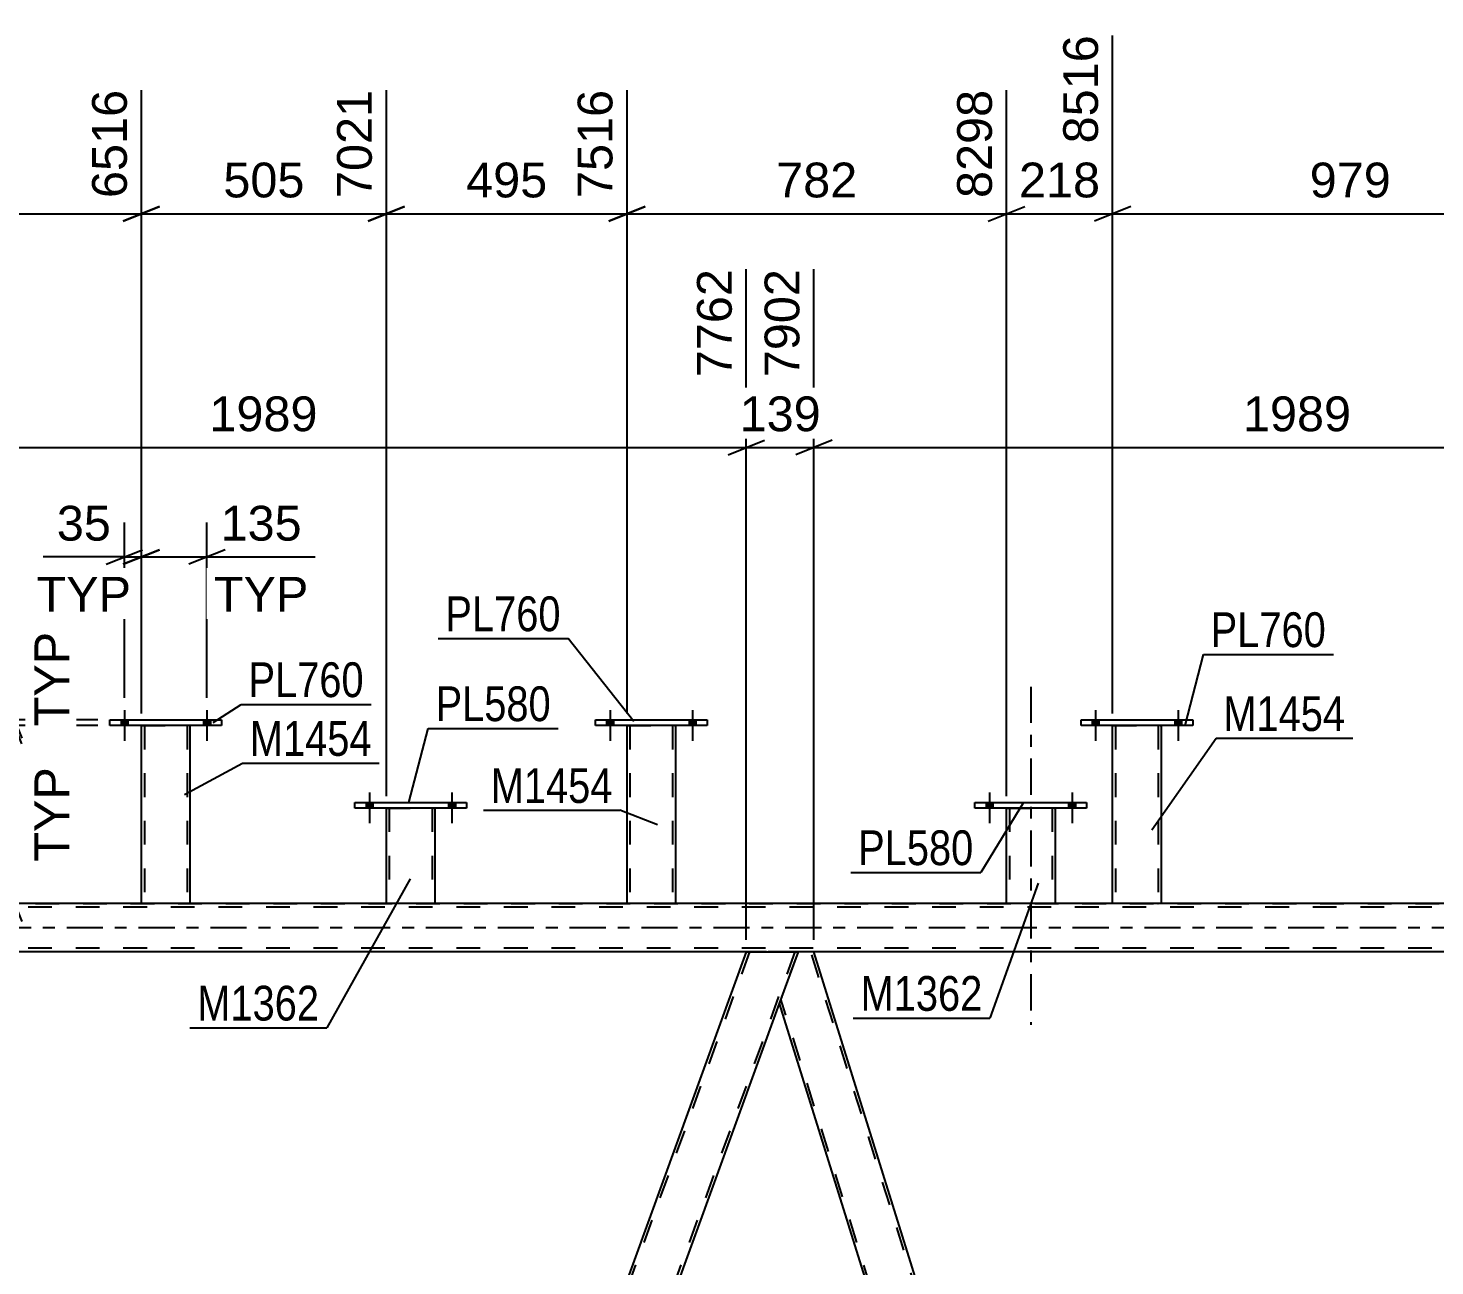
# Model space of a CAD drawing. Header units: millimetres. Extents: x -106 to 735, y -422 to 172.
# Drawn here: x 213.7 to 329.6, y -27.9 to 74.1 of the extents above; entities that cross this region are included whole.
import ezdxf

# ---------------------------------------------------------------- set-up
doc = ezdxf.new("R2010")
doc.units = ezdxf.units.MM
doc.linetypes.add('DXK_LINE_DOT2', pattern=[3.9198, 1.9599, -1.9599])
doc.linetypes.add('DXK_LINE_DOT3', pattern=[5.9187, 2.979, -0.9799, 0.9799, -0.9799])
doc.styles.add('Arial', font='ARIAL.TTF', dxfattribs={"height": 0.2})
doc.styles.add('Arial Narrow', font='ARIALN.TTF', dxfattribs={"height": 0.2})

# ---------------------------------------------------------------- blocks, each defined once
blk = doc.blocks.new('Part-717034374-3878 - 3756')
at = {"color": 7, "linetype": 'DXK_LINE_DOT2'}
for p, q in [((358.29, -2), (314.17, -123.22)), ((362.04, -2), (317.92, -123.22)), ((362.29, -2), (360.74, -6.25)), ((315.18, -119.75), (313.91, -123.22)), ((318.17, -123.22), (313.91, -123.22))]:
    blk.add_line(p, q, dxfattribs=at)
at = {"color": 2, "linetype": 'Continuous'}
for p, q in [((358.03, -2), (315.18, -119.75)), ((358.03, -2), (362.29, -2)), ((360.74, -6.25), (318.17, -123.22))]:
    blk.add_line(p, q, dxfattribs=at)
blk = doc.blocks.new('Part-717034374-3953 - 3756')
at = {"color": 2, "linetype": 'Continuous'}
for p, q in [((277.16, -2), (275.61, -6.25)), ((278.47, -2), (277.16, -2)), ((315.18, -119.75), (278.47, -2)), ((275.61, -6.25), (312.07, -123.22)), ((314.91, -120.49), (313.91, -123.22)), ((315.18, -119.75), (314.91, -120.49))]:
    blk.add_line(p, q, dxfattribs=at)
at = {"color": 7, "linetype": 'DXK_LINE_DOT2'}
for p, q in [((315.04, -120.12), (278.22, -2)), ((312.32, -123.22), (275.75, -5.88)), ((315.16, -119.81), (314.91, -120.49)), ((313.91, -123.22), (312.07, -123.22))]:
    blk.add_line(p, q, dxfattribs=at)
blk = doc.blocks.new('Part-717034374-3958 - 3756')
at = {"color": 7, "linetype": 'DXK_LINE_DOT2'}
for p, q in [((273.16, -2), (229.04, -123.22)), ((276.9, -2), (232.78, -123.22)), ((277.16, -2), (275.61, -6.25)), ((230.54, -118.4), (228.78, -123.22)), ((234.79, -118.4), (233.04, -123.22)), ((233.04, -123.22), (228.78, -123.22))]:
    blk.add_line(p, q, dxfattribs=at)
at = {"color": 2, "linetype": 'Continuous'}
for p, q in [((272.9, -2), (230.54, -118.4)), ((272.9, -2), (277.16, -2)), ((275.61, -6.25), (234.79, -118.4))]:
    blk.add_line(p, q, dxfattribs=at)
blk = doc.blocks.new('Part-717034374-3963 - 3756')
at = {"color": 2, "linetype": 'Continuous'}
for p, q in [((192.02, -2), (190.48, -6.25)), ((193.34, -2), (192.02, -2)), ((229.62, -118.4), (193.34, -2)), ((225.43, -118.4), (190.48, -6.25))]:
    blk.add_line(p, q, dxfattribs=at)
at = {"color": 7, "linetype": 'DXK_LINE_DOT2'}
for p, q in [((229.91, -120.12), (193.09, -2)), ((227.19, -123.22), (190.61, -5.88)), ((226.93, -123.22), (225.43, -118.4)), ((230.04, -119.75), (229.62, -118.4)), ((228.78, -123.22), (230.04, -119.75)), ((226.93, -123.22), (228.78, -123.22))]:
    blk.add_line(p, q, dxfattribs=at)
blk = doc.blocks.new('Part-717034374-8552 - 3756')
at = {"color": 2, "linetype": 'Continuous'}
for p, q in [((243.25, 2), (243.25, 9.84)), ((247.25, 9.84), (247.25, 2)), ((247.21, 2), (243.25, 2)), ((247.25, 2), (247.21, 2))]:
    blk.add_line(p, q, dxfattribs=at)
at = {"color": 7, "linetype": 'DXK_LINE_DOT2'}
for p, q in [((243.25, 9.84), (247.25, 9.84)), ((243.49, 9.84), (243.49, 2)), ((247.01, 9.84), (247.01, 2)), ((246.99, 2), (247.01, 2))]:
    blk.add_line(p, q, dxfattribs=at)
blk = doc.blocks.new('Bolt-717034374-4243 - 3756')
at = {"linetype": 'Continuous'}
for points in [[(241.57, 9.84), (242.13, 9.84), (242.13, 10.32), (241.57, 10.32)], [(241.57, 9.84), (242.13, 9.84), (242.13, 10.32), (241.57, 10.32)], [(248.37, 9.84), (248.93, 9.84), (248.93, 10.32), (248.37, 10.32)], [(248.37, 9.84), (248.93, 9.84), (248.93, 10.32), (248.37, 10.32)]]:
    blk.add_hatch(color=1, dxfattribs=at).paths.add_polyline_path(points)
at = {"color": 1, "linetype": 'Continuous'}
for p, q in [((241.85, 11.12), (241.85, 8.6)), ((241.85, 11.12), (241.85, 8.6)), ((248.65, 11.12), (248.65, 8.6)), ((248.65, 11.12), (248.65, 8.6)), ((241.57, 10.32), (241.57, 9.84)), ((241.57, 10.32), (241.57, 9.84)), ((242.13, 10.32), (242.13, 9.84)), ((242.13, 10.32), (242.13, 9.84)), ((248.37, 10.32), (248.37, 9.84)), ((248.37, 10.32), (248.37, 9.84)), ((248.93, 10.32), (248.93, 9.84)), ((248.93, 10.32), (248.93, 9.84))]:
    blk.add_line(p, q, dxfattribs=at)
blk = doc.blocks.new('Part-717034374-4121 - 3756')
at = {"color": 2, "linetype": 'Continuous'}
for p, q in [((291.73, 9.84), (291.73, 10.32)), ((291.73, 10.32), (300.93, 10.32)), ((300.93, 9.84), (291.73, 9.84)), ((300.93, 10.32), (300.93, 9.84))]:
    blk.add_line(p, q, dxfattribs=at)
blk = doc.blocks.new('Part-717034374-4049 - 3756')
at = {"color": 7, "linetype": 'DXK_LINE_DOT2'}
for p, q in [((678.23, 1.68), (-37.59, 1.68)), ((-16.93, 2), (678.23, 2)), ((227.07, 2), (223.07, 2)), ((247.25, 2), (243.25, 2)), ((267.07, 2), (263.07, 2)), ((298.33, 2), (294.33, 2)), ((307.07, 2), (303.07, 2)), ((678.23, -1.68), (-37.59, -1.68)), ((617.69, -2), (102.63, -2)), ((278.47, -2), (272.9, -2))]:
    blk.add_line(p, q, dxfattribs=at)
at = {"color": 2, "linetype": 'Continuous'}
for p, q in [((223.07, 2), (196.17, 2)), ((243.25, 2), (227.07, 2)), ((263.07, 2), (247.25, 2)), ((294.33, 2), (267.07, 2)), ((303.07, 2), (298.33, 2)), ((342.23, 2), (307.07, 2)), ((272.9, -2), (193.34, -2)), ((358.03, -2), (278.47, -2))]:
    blk.add_line(p, q, dxfattribs=at)
at = {"color": 7, "linetype": 'DXK_LINE_DOT3'}
blk.add_line((-37.59, 0), (678.23, 0), dxfattribs=at)
blk = doc.blocks.new('Part-717034374-4106 - 3756')
at = {"color": 2, "linetype": 'Continuous'}
for p, q in [((223.07, 2), (223.07, 16.64)), ((227.07, 16.64), (227.07, 2)), ((227.03, 2), (223.07, 2)), ((227.07, 2), (227.03, 2))]:
    blk.add_line(p, q, dxfattribs=at)
at = {"color": 7, "linetype": 'DXK_LINE_DOT2'}
for p, q in [((223.07, 16.64), (227.07, 16.64)), ((223.31, 16.64), (223.31, 2)), ((226.83, 16.64), (226.83, 2)), ((226.81, 2), (226.83, 2))]:
    blk.add_line(p, q, dxfattribs=at)
blk = doc.blocks.new('Part-717034374-4111 - 3756')
at = {"color": 2, "linetype": 'Continuous'}
for p, q in [((240.65, 9.84), (240.65, 10.32)), ((240.65, 10.32), (249.85, 10.32)), ((249.85, 9.84), (240.65, 9.84)), ((249.85, 10.32), (249.85, 9.84))]:
    blk.add_line(p, q, dxfattribs=at)
blk = doc.blocks.new('Part-717034374-4116 - 3756')
at = {"color": 2, "linetype": 'Continuous'}
for p, q in [((263.07, 2), (263.07, 16.64)), ((267.07, 16.64), (267.07, 2)), ((267.03, 2), (263.07, 2)), ((267.07, 2), (267.03, 2))]:
    blk.add_line(p, q, dxfattribs=at)
at = {"color": 7, "linetype": 'DXK_LINE_DOT2'}
for p, q in [((263.07, 16.64), (267.07, 16.64)), ((263.31, 16.64), (263.31, 2)), ((266.83, 16.64), (266.83, 2)), ((266.81, 2), (266.83, 2))]:
    blk.add_line(p, q, dxfattribs=at)
blk = doc.blocks.new('Part-717034374-4126 - 3756')
at = {"color": 2, "linetype": 'Continuous'}
for p, q in [((303.07, 2), (303.07, 16.64)), ((307.07, 16.64), (307.07, 2)), ((307.03, 2), (303.07, 2)), ((307.07, 2), (307.03, 2))]:
    blk.add_line(p, q, dxfattribs=at)
at = {"color": 7, "linetype": 'DXK_LINE_DOT2'}
for p, q in [((303.07, 16.64), (307.07, 16.64)), ((303.31, 16.64), (303.31, 2)), ((306.83, 16.64), (306.83, 2)), ((306.81, 2), (306.83, 2))]:
    blk.add_line(p, q, dxfattribs=at)
blk = doc.blocks.new('Part-717034374-4131 - 3756')
at = {"color": 2, "linetype": 'Continuous'}
for p, q in [((300.47, 16.64), (300.47, 17.12)), ((300.47, 17.12), (309.67, 17.12)), ((309.67, 16.64), (300.47, 16.64)), ((309.67, 17.12), (309.67, 16.64))]:
    blk.add_line(p, q, dxfattribs=at)
blk = doc.blocks.new('Bolt-717034374-4244 - 3756')
at = {"linetype": 'Continuous'}
for points in [[(221.39, 16.64), (221.95, 16.64), (221.95, 17.12), (221.39, 17.12)], [(221.39, 16.64), (221.95, 16.64), (221.95, 17.12), (221.39, 17.12)], [(228.19, 16.64), (228.75, 16.64), (228.75, 17.12), (228.19, 17.12)], [(228.19, 16.64), (228.75, 16.64), (228.75, 17.12), (228.19, 17.12)]]:
    blk.add_hatch(color=1, dxfattribs=at).paths.add_polyline_path(points)
at = {"color": 1, "linetype": 'Continuous'}
for p, q in [((221.67, 17.92), (221.67, 15.4)), ((221.67, 17.92), (221.67, 15.4)), ((228.47, 17.92), (228.47, 15.4)), ((228.47, 17.92), (228.47, 15.4)), ((221.39, 17.12), (221.39, 16.64)), ((221.39, 17.12), (221.39, 16.64)), ((221.95, 17.12), (221.95, 16.64)), ((221.95, 17.12), (221.95, 16.64)), ((228.19, 17.12), (228.19, 16.64)), ((228.19, 17.12), (228.19, 16.64)), ((228.75, 17.12), (228.75, 16.64)), ((228.75, 17.12), (228.75, 16.64))]:
    blk.add_line(p, q, dxfattribs=at)
blk = doc.blocks.new('Bolt-717034374-4245 - 3756')
at = {"linetype": 'Continuous'}
for points in [[(292.65, 9.84), (293.21, 9.84), (293.21, 10.32), (292.65, 10.32)], [(292.65, 9.84), (293.21, 9.84), (293.21, 10.32), (292.65, 10.32)], [(299.45, 9.84), (300.01, 9.84), (300.01, 10.32), (299.45, 10.32)], [(299.45, 9.84), (300.01, 9.84), (300.01, 10.32), (299.45, 10.32)]]:
    blk.add_hatch(color=1, dxfattribs=at).paths.add_polyline_path(points)
at = {"color": 1, "linetype": 'Continuous'}
for p, q in [((292.93, 11.12), (292.93, 8.6)), ((292.93, 11.12), (292.93, 8.6)), ((299.73, 11.12), (299.73, 8.6)), ((299.73, 11.12), (299.73, 8.6)), ((292.65, 10.32), (292.65, 9.84)), ((292.65, 10.32), (292.65, 9.84)), ((293.21, 10.32), (293.21, 9.84)), ((293.21, 10.32), (293.21, 9.84)), ((299.45, 10.32), (299.45, 9.84)), ((299.45, 10.32), (299.45, 9.84)), ((300.01, 10.32), (300.01, 9.84)), ((300.01, 10.32), (300.01, 9.84))]:
    blk.add_line(p, q, dxfattribs=at)
blk = doc.blocks.new('Bolt-717034374-4246 - 3756')
at = {"linetype": 'Continuous'}
for points in [[(261.39, 16.64), (261.95, 16.64), (261.95, 17.12), (261.39, 17.12)], [(261.39, 16.64), (261.95, 16.64), (261.95, 17.12), (261.39, 17.12)], [(268.19, 16.64), (268.75, 16.64), (268.75, 17.12), (268.19, 17.12)], [(268.19, 16.64), (268.75, 16.64), (268.75, 17.12), (268.19, 17.12)]]:
    blk.add_hatch(color=1, dxfattribs=at).paths.add_polyline_path(points)
at = {"color": 1, "linetype": 'Continuous'}
for p, q in [((261.67, 17.92), (261.67, 15.4)), ((261.67, 17.92), (261.67, 15.4)), ((268.47, 17.92), (268.47, 15.4)), ((268.47, 17.92), (268.47, 15.4)), ((261.39, 17.12), (261.39, 16.64)), ((261.39, 17.12), (261.39, 16.64)), ((261.95, 17.12), (261.95, 16.64)), ((261.95, 17.12), (261.95, 16.64)), ((268.19, 17.12), (268.19, 16.64)), ((268.19, 17.12), (268.19, 16.64)), ((268.75, 17.12), (268.75, 16.64)), ((268.75, 17.12), (268.75, 16.64))]:
    blk.add_line(p, q, dxfattribs=at)
blk = doc.blocks.new('Bolt-717034374-4247 - 3756')
at = {"linetype": 'Continuous'}
for points in [[(301.39, 16.64), (301.95, 16.64), (301.95, 17.12), (301.39, 17.12)], [(301.39, 16.64), (301.95, 16.64), (301.95, 17.12), (301.39, 17.12)], [(308.19, 16.64), (308.75, 16.64), (308.75, 17.12), (308.19, 17.12)], [(308.19, 16.64), (308.75, 16.64), (308.75, 17.12), (308.19, 17.12)]]:
    blk.add_hatch(color=1, dxfattribs=at).paths.add_polyline_path(points)
at = {"color": 1, "linetype": 'Continuous'}
for p, q in [((301.67, 17.92), (301.67, 15.4)), ((301.67, 17.92), (301.67, 15.4)), ((308.47, 17.92), (308.47, 15.4)), ((308.47, 17.92), (308.47, 15.4)), ((301.39, 17.12), (301.39, 16.64)), ((301.39, 17.12), (301.39, 16.64)), ((301.95, 17.12), (301.95, 16.64)), ((301.95, 17.12), (301.95, 16.64)), ((308.19, 17.12), (308.19, 16.64)), ((308.19, 17.12), (308.19, 16.64)), ((308.75, 17.12), (308.75, 16.64)), ((308.75, 17.12), (308.75, 16.64))]:
    blk.add_line(p, q, dxfattribs=at)
blk = doc.blocks.new('Part-717034374-4269 - 3756')
at = {"color": 7, "linetype": 'DXK_LINE_DOT3'}
blk.add_line((296.33, 19.84), (296.33, -8), dxfattribs=at)
at = {"color": 2, "linetype": 'Continuous'}
for p, q in [((294.33, 2), (294.33, 9.84)), ((298.33, 9.84), (298.33, 2)), ((298.29, 2), (294.33, 2)), ((298.33, 2), (298.29, 2))]:
    blk.add_line(p, q, dxfattribs=at)
at = {"color": 7, "linetype": 'DXK_LINE_DOT2'}
for p, q in [((294.33, 9.84), (298.33, 9.84)), ((294.57, 9.84), (294.57, 2)), ((298.09, 9.84), (298.09, 2)), ((298.07, 2), (298.09, 2))]:
    blk.add_line(p, q, dxfattribs=at)
blk = doc.blocks.new('Part-717034374-4331 - 3756')
at = {"color": 2, "linetype": 'Continuous'}
for p, q in [((220.47, 16.64), (220.47, 17.12)), ((220.47, 17.12), (229.67, 17.12)), ((229.67, 16.64), (220.47, 16.64)), ((229.67, 17.12), (229.67, 16.64))]:
    blk.add_line(p, q, dxfattribs=at)
blk = doc.blocks.new('Part-717034374-4332 - 3756')
at = {"color": 2, "linetype": 'Continuous'}
for p, q in [((260.47, 16.64), (260.47, 17.12)), ((260.47, 17.12), (269.67, 17.12)), ((269.67, 16.64), (260.47, 16.64)), ((269.67, 17.12), (269.67, 16.64))]:
    blk.add_line(p, q, dxfattribs=at)
blk = doc.blocks.new('StraightDimension-717034374-45022 - 3756')
at = {"color": 7, "linetype": 'Continuous'}
for p, q in [((243.25, 10.84), (243.25, 68.99)), ((263.07, 17.64), (263.07, 68.99)), ((244.75, 59.4), (241.75, 58.2)), ((261.57, 58.2), (264.57, 59.4)), ((243.25, 58.8), (263.07, 58.8))]:
    blk.add_line(p, q, dxfattribs=at)
at = {"color": 0}
blk.add_wipeout([(257.1, 59.55), (257.1, 63.75), (249.22, 63.75), (249.22, 59.55)], dxfattribs=at)
at = {"color": 3, "style": 'Arial'}
blk.add_text('495', height=2.865, dxfattribs=at).set_placement((249.82, 60.15))
at = {"color": 0, "linetype": 'Continuous'}
blk.add_wipeout([(262.47, 69.59), (258.27, 69.59), (258.27, 59.5), (262.47, 59.5)], dxfattribs=at)
at = {"color": 3, "linetype": 'Continuous', "style": 'Arial'}
blk.add_text('7516', height=2.865, rotation=90.0002, dxfattribs=at).set_placement((261.87, 60.1))
blk = doc.blocks.new('StraightDimension-717034374-45852 - 3756')
at = {"color": 7, "linetype": 'Continuous'}
for p, q in [((221.67, 18.92), (221.67, 33.38)), ((223.07, 17.64), (223.07, 33.38)), ((221.67, 30.53), (214.97, 30.53)), ((221.67, 30.53), (214.97, 30.53)), ((220.17, 29.93), (223.17, 31.13)), ((224.57, 31.13), (221.57, 29.93)), ((221.67, 30.53), (223.07, 30.53))]:
    blk.add_line(p, q, dxfattribs=at)
at = {"color": 0}
blk.add_wipeout([(221.14, 31.28), (221.14, 35.48), (215.5, 35.48), (215.5, 31.28)], dxfattribs=at)
at = {"color": 0, "linetype": 'Continuous'}
blk.add_wipeout([(222.81, 25.43), (222.81, 29.63), (213.83, 29.63), (213.83, 25.43)], dxfattribs=at)
at = {"color": 3, "style": 'Arial'}
blk.add_text('35', height=2.865, dxfattribs=at).set_placement((216.1, 31.88))
at = {"color": 3, "linetype": 'Continuous', "style": 'Arial'}
blk.add_text('TYP', height=2.865, dxfattribs=at).set_placement((214.43, 26.03))
blk = doc.blocks.new('StraightDimension-717034374-4910 - 3756')
at = {"color": 7, "linetype": 'Continuous'}
for p, q in [((278.47, -1), (278.47, 54.24)), ((358.03, -1), (358.03, 54.24)), ((279.97, 40.14), (276.97, 38.94)), ((278.47, 39.54), (358.03, 39.54)), ((356.53, 38.94), (359.53, 40.14))]:
    blk.add_line(p, q, dxfattribs=at)
at = {"color": 0, "linetype": 'Continuous'}
blk.add_wipeout([(357.43, 54.84), (353.23, 54.84), (353.23, 44.74), (357.43, 44.74)], dxfattribs=at)
at = {"color": 0}
blk.add_wipeout([(323.3, 40.29), (323.3, 44.49), (313.21, 44.49), (313.21, 40.29)], dxfattribs=at)
at = {"color": 3, "linetype": 'Continuous', "style": 'Arial'}
blk.add_text('9891', height=2.865, rotation=90.0002, dxfattribs=at).set_placement((356.83, 45.34))
at = {"color": 3, "style": 'Arial'}
blk.add_text('1989', height=2.865, dxfattribs=at).set_placement((313.81, 40.89))
blk = doc.blocks.new('StraightDimension-717034374-45815 - 3756')
at = {"color": 7, "linetype": 'Continuous'}
for p, q in [((213.22, 15.14), (212.02, 18.14)), ((219.47, 16.64), (209.77, 16.64)), ((212.62, 2), (212.62, 16.64)), ((212.02, 3.5), (213.22, 0.5)), ((222.07, 2), (209.77, 2))]:
    blk.add_line(p, q, dxfattribs=at)
at = {"color": 0}
blk.add_wipeout([(211.87, 13.26), (207.67, 13.26), (207.67, 5.39), (211.87, 5.39)], dxfattribs=at)
at = {"color": 0, "linetype": 'Continuous'}
blk.add_wipeout([(217.72, 13.81), (213.52, 13.81), (213.52, 4.83), (217.72, 4.83)], dxfattribs=at)
at = {"color": 3, "linetype": 'Continuous', "style": 'Arial'}
blk.add_text('TYP', height=2.865, rotation=90.0002, dxfattribs=at).set_placement((217.12, 5.43))
at = {"color": 3, "style": 'Arial'}
blk.add_text('366', height=2.865, rotation=90.0002, dxfattribs=at).set_placement((211.27, 5.99))
blk = doc.blocks.new('StraightDimension-717034374-45019 - 3756')
at = {"color": 7, "linetype": 'Continuous'}
for p, q in [((303.07, 17.64), (303.07, 73.49)), ((342.23, 17.64), (342.23, 73.49)), ((304.57, 59.4), (301.57, 58.2)), ((340.73, 58.2), (343.73, 59.4)), ((303.07, 58.8), (342.23, 58.8))]:
    blk.add_line(p, q, dxfattribs=at)
at = {"color": 0, "linetype": 'Continuous'}
blk.add_wipeout([(341.63, 74.09), (337.43, 74.09), (337.43, 64), (341.63, 64)], dxfattribs=at)
at = {"color": 0}
blk.add_wipeout([(326.58, 59.55), (326.58, 63.75), (318.71, 63.75), (318.71, 59.55)], dxfattribs=at)
at = {"color": 3, "linetype": 'Continuous', "style": 'Arial'}
blk.add_text('9495', height=2.865, rotation=90.0002, dxfattribs=at).set_placement((341.03, 64.6))
at = {"color": 3, "style": 'Arial'}
blk.add_text('979', height=2.865, dxfattribs=at).set_placement((319.31, 60.15))
blk = doc.blocks.new('StraightDimension-717034374-5223 - 3756')
at = {"color": 7, "linetype": 'Continuous'}
for p, q in [((193.34, -1), (193.34, 54.24)), ((272.9, -1), (272.9, 54.24)), ((194.84, 40.14), (191.84, 38.94)), ((193.34, 39.54), (272.9, 39.54)), ((271.4, 38.94), (274.4, 40.14))]:
    blk.add_line(p, q, dxfattribs=at)
at = {"color": 0, "linetype": 'Continuous'}
blk.add_wipeout([(272.3, 54.84), (268.1, 54.84), (268.1, 44.74), (272.3, 44.74)], dxfattribs=at)
at = {"color": 0}
blk.add_wipeout([(238.17, 40.29), (238.17, 44.49), (228.07, 44.49), (228.07, 40.29)], dxfattribs=at)
at = {"color": 3, "linetype": 'Continuous', "style": 'Arial'}
blk.add_text('7762', height=2.865, rotation=90.0002, dxfattribs=at).set_placement((271.7, 45.34))
at = {"color": 3, "style": 'Arial'}
blk.add_text('1989', height=2.865, dxfattribs=at).set_placement((228.67, 40.89))
blk = doc.blocks.new('StraightDimension-717034374-45814 - 3756')
at = {"color": 7, "linetype": 'Continuous'}
for p, q in [((212.62, 17.12), (212.62, 23.82)), ((212.62, 17.12), (212.62, 23.82)), ((212.02, 18.62), (213.22, 15.62)), ((213.22, 15.14), (212.02, 18.14)), ((219.47, 17.12), (209.77, 17.12)), ((219.47, 16.64), (209.77, 16.64)), ((212.62, 16.64), (212.62, 17.12))]:
    blk.add_line(p, q, dxfattribs=at)
at = {"color": 0, "linetype": 'Continuous'}
blk.add_wipeout([(217.72, 24.96), (213.52, 24.96), (213.52, 15.98), (217.72, 15.98)], dxfattribs=at)
at = {"color": 0}
blk.add_wipeout([(211.87, 23.3), (207.67, 23.3), (207.67, 17.65), (211.87, 17.65)], dxfattribs=at)
at = {"color": 3, "linetype": 'Continuous', "style": 'Arial'}
blk.add_text('TYP', height=2.865, rotation=90.0002, dxfattribs=at).set_placement((217.12, 16.58))
at = {"color": 3, "style": 'Arial'}
blk.add_text('12', height=2.865, rotation=90.0002, dxfattribs=at).set_placement((211.27, 18.25))
blk = doc.blocks.new('StraightDimension-717034374-45851 - 3756')
at = {"color": 7, "linetype": 'Continuous'}
for p, q in [((223.07, 17.64), (223.07, 33.38)), ((228.47, 18.92), (228.47, 33.38)), ((221.57, 29.93), (224.57, 31.13)), ((223.07, 30.53), (228.47, 30.53)), ((229.97, 31.13), (226.97, 29.93)), ((228.47, 30.53), (237.39, 30.53)), ((228.47, 30.53), (237.39, 30.53))]:
    blk.add_line(p, q, dxfattribs=at)
at = {"color": 0}
blk.add_wipeout([(236.87, 31.28), (236.87, 35.48), (228.99, 35.48), (228.99, 31.28)], dxfattribs=at)
at = {"color": 0, "linetype": 'Continuous'}
blk.add_wipeout([(237.42, 25.43), (237.42, 29.63), (228.44, 29.63), (228.44, 25.43)], dxfattribs=at)
at = {"color": 3, "style": 'Arial'}
blk.add_text('135', height=2.865, dxfattribs=at).set_placement((229.59, 31.88))
at = {"color": 3, "linetype": 'Continuous', "style": 'Arial'}
blk.add_text('TYP', height=2.865, dxfattribs=at).set_placement((229.04, 26.03))
blk = doc.blocks.new('StraightDimension-717034374-4885 - 3756')
at = {"color": 7, "linetype": 'Continuous'}
for p, q in [((272.9, -1), (272.9, 54.24)), ((278.47, -1), (278.47, 54.24)), ((271.4, 38.94), (274.4, 40.14)), ((272.9, 39.54), (278.47, 39.54)), ((279.97, 40.14), (276.97, 38.94))]:
    blk.add_line(p, q, dxfattribs=at)
at = {"color": 0}
blk.add_wipeout([(279.62, 40.29), (279.62, 44.49), (271.75, 44.49), (271.75, 40.29)], dxfattribs=at)
at = {"color": 3, "style": 'Arial'}
blk.add_text('139', height=2.865, dxfattribs=at).set_placement((272.35, 40.89))
at = {"color": 0, "linetype": 'Continuous'}
blk.add_wipeout([(277.87, 54.84), (273.67, 54.84), (273.67, 44.74), (277.87, 44.74)], dxfattribs=at)
at = {"color": 3, "linetype": 'Continuous', "style": 'Arial'}
blk.add_text('7902', height=2.865, rotation=90.0002, dxfattribs=at).set_placement((277.27, 45.34))
blk = doc.blocks.new('StraightDimension-717034374-45020 - 3756')
at = {"color": 7, "linetype": 'Continuous'}
for p, q in [((303.07, 17.64), (303.07, 73.49)), ((294.33, 10.84), (294.33, 68.99)), ((292.83, 58.2), (295.83, 59.4)), ((304.57, 59.4), (301.57, 58.2)), ((294.33, 58.8), (303.07, 58.8))]:
    blk.add_line(p, q, dxfattribs=at)
at = {"color": 0}
blk.add_wipeout([(302.63, 59.55), (302.63, 63.75), (294.76, 63.75), (294.76, 59.55)], dxfattribs=at)
at = {"color": 3, "style": 'Arial'}
blk.add_text('218', height=2.865, dxfattribs=at).set_placement((295.36, 60.15))
at = {"color": 0, "linetype": 'Continuous'}
blk.add_wipeout([(302.47, 74.09), (298.27, 74.09), (298.27, 64), (302.47, 64)], dxfattribs=at)
at = {"color": 3, "linetype": 'Continuous', "style": 'Arial'}
blk.add_text('8516', height=2.865, rotation=90.0002, dxfattribs=at).set_placement((301.87, 64.6))
blk = doc.blocks.new('StraightDimension-717034374-45021 - 3756')
at = {"color": 7, "linetype": 'Continuous'}
for p, q in [((263.07, 17.64), (263.07, 68.99)), ((294.33, 10.84), (294.33, 68.99)), ((264.57, 59.4), (261.57, 58.2)), ((292.83, 58.2), (295.83, 59.4)), ((263.07, 58.8), (294.33, 58.8))]:
    blk.add_line(p, q, dxfattribs=at)
at = {"color": 0}
blk.add_wipeout([(282.64, 59.55), (282.64, 63.75), (274.76, 63.75), (274.76, 59.55)], dxfattribs=at)
at = {"color": 3, "style": 'Arial'}
blk.add_text('782', height=2.865, dxfattribs=at).set_placement((275.36, 60.15))
at = {"color": 0, "linetype": 'Continuous'}
blk.add_wipeout([(293.73, 69.59), (289.53, 69.59), (289.53, 59.5), (293.73, 59.5)], dxfattribs=at)
at = {"color": 3, "linetype": 'Continuous', "style": 'Arial'}
blk.add_text('8298', height=2.865, rotation=90.0002, dxfattribs=at).set_placement((293.13, 60.1))
blk = doc.blocks.new('StraightDimension-717034374-45023 - 3756')
at = {"color": 7, "linetype": 'Continuous'}
for p, q in [((223.07, 17.64), (223.07, 68.99)), ((243.25, 10.84), (243.25, 68.99)), ((224.57, 59.4), (221.57, 58.2)), ((241.75, 58.2), (244.75, 59.4)), ((223.07, 58.8), (243.25, 58.8))]:
    blk.add_line(p, q, dxfattribs=at)
at = {"color": 0}
blk.add_wipeout([(237.1, 59.55), (237.1, 63.75), (229.22, 63.75), (229.22, 59.55)], dxfattribs=at)
at = {"color": 3, "style": 'Arial'}
blk.add_text('505', height=2.865, dxfattribs=at).set_placement((229.82, 60.15))
at = {"color": 0, "linetype": 'Continuous'}
blk.add_wipeout([(242.65, 69.59), (238.45, 69.59), (238.45, 59.5), (242.65, 59.5)], dxfattribs=at)
at = {"color": 3, "linetype": 'Continuous', "style": 'Arial'}
blk.add_text('7021', height=2.865, rotation=90.0002, dxfattribs=at).set_placement((242.05, 60.1))
blk = doc.blocks.new('StraightDimension-717034374-45024 - 3756')
at = {"color": 7, "linetype": 'Continuous'}
for p, q in [((192.17, 10.84), (192.17, 73.49)), ((223.07, 17.64), (223.07, 68.99)), ((193.67, 59.4), (190.67, 58.2)), ((221.57, 58.2), (224.57, 59.4)), ((192.17, 58.8), (223.07, 58.8))]:
    blk.add_line(p, q, dxfattribs=at)
at = {"color": 0}
blk.add_wipeout([(211.56, 59.55), (211.56, 63.75), (203.68, 63.75), (203.68, 59.55)], dxfattribs=at)
at = {"color": 3, "style": 'Arial'}
blk.add_text('772', height=2.865, dxfattribs=at).set_placement((204.28, 60.15))
at = {"color": 0, "linetype": 'Continuous'}
blk.add_wipeout([(222.47, 69.59), (218.27, 69.59), (218.27, 59.5), (222.47, 59.5)], dxfattribs=at)
at = {"color": 3, "linetype": 'Continuous', "style": 'Arial'}
blk.add_text('6516', height=2.865, rotation=90.0002, dxfattribs=at).set_placement((221.87, 60.1))
blk = doc.blocks.new('Mark-717034374-4107 - 3756')
at = {"color": 30, "linetype": 'Continuous'}
for p, q in [((245.11, 10.32), (246.7, 16.41)), ((246.7, 16.41), (257.4, 16.41))]:
    blk.add_line(p, q, dxfattribs=at)
at = {"color": 0}
blk.add_wipeout([(256.8, 17.01), (256.8, 20.01), (247.3, 20.01), (247.3, 17.01)], dxfattribs=at)
blk.add_wipeout([(256.8, 17.01), (256.8, 20.01), (247.3, 20.01), (247.3, 17.01)], dxfattribs=at)
at = {"color": 3, "style": 'Arial Narrow'}
blk.add_text('PL580', height=2.863, dxfattribs=at).set_placement((247.3, 17.01))
blk = doc.blocks.new('Mark-717034374-4117 - 3756')
at = {"color": 30, "linetype": 'Continuous'}
for p in [(295.73, 10.32), (281.51, 4.55)]:
    blk.add_line(p, (292.21, 4.55), dxfattribs=at)
at = {"color": 0}
blk.add_wipeout([(291.61, 5.15), (291.61, 8.15), (282.11, 8.15), (282.11, 5.15)], dxfattribs=at)
blk.add_wipeout([(291.61, 5.15), (291.61, 8.15), (282.11, 8.15), (282.11, 5.15)], dxfattribs=at)
at = {"color": 3, "style": 'Arial Narrow'}
blk.add_text('PL580', height=2.863, dxfattribs=at).set_placement((282.11, 5.15))
blk = doc.blocks.new('Mark-717034374-4102 - 3756')
at = {"color": 30, "linetype": 'Continuous'}
for p, q in [((226.62, 10.97), (231.4, 13.55)), ((231.4, 13.55), (242.65, 13.55))]:
    blk.add_line(p, q, dxfattribs=at)
at = {"color": 0}
blk.add_wipeout([(242.05, 14.15), (242.05, 17.15), (232, 17.15), (232, 14.15)], dxfattribs=at)
blk.add_wipeout([(242.05, 14.15), (242.05, 17.15), (232, 17.15), (232, 14.15)], dxfattribs=at)
at = {"color": 3, "style": 'Arial Narrow'}
blk.add_text('M1454', height=2.863, dxfattribs=at).set_placement((232, 14.15))
blk = doc.blocks.new('Mark-717034374-4112 - 3756')
at = {"color": 30, "linetype": 'Continuous'}
for p in [(251.24, 9.67), (265.59, 8.48)]:
    blk.add_line(p, (262.49, 9.67), dxfattribs=at)
at = {"color": 0}
blk.add_wipeout([(261.89, 10.27), (261.89, 13.27), (251.84, 13.27), (251.84, 10.27)], dxfattribs=at)
blk.add_wipeout([(261.89, 10.27), (261.89, 13.27), (251.84, 13.27), (251.84, 10.27)], dxfattribs=at)
at = {"color": 3, "style": 'Arial Narrow'}
blk.add_text('M1454', height=2.863, dxfattribs=at).set_placement((251.84, 10.27))
blk = doc.blocks.new('Mark-717034374-4122 - 3756')
at = {"color": 30, "linetype": 'Continuous'}
for p, q in [((306.3, 8.06), (311.59, 15.6)), ((311.59, 15.6), (322.85, 15.6))]:
    blk.add_line(p, q, dxfattribs=at)
at = {"color": 0}
blk.add_wipeout([(322.25, 16.2), (322.25, 19.2), (312.19, 19.2), (312.19, 16.2)], dxfattribs=at)
blk.add_wipeout([(322.25, 16.2), (322.25, 19.2), (312.19, 19.2), (312.19, 16.2)], dxfattribs=at)
at = {"color": 3, "style": 'Arial Narrow'}
blk.add_text('M1454', height=2.863, dxfattribs=at).set_placement((312.19, 16.2))
blk = doc.blocks.new('Mark-717034374-4127 - 3756')
at = {"color": 30, "linetype": 'Continuous'}
for p, q in [((309.05, 16.64), (310.55, 22.51)), ((310.55, 22.51), (321.26, 22.51))]:
    blk.add_line(p, q, dxfattribs=at)
at = {"color": 0}
blk.add_wipeout([(320.66, 23.11), (320.66, 26.11), (311.15, 26.11), (311.15, 23.11)], dxfattribs=at)
blk.add_wipeout([(320.66, 23.11), (320.66, 26.11), (311.15, 26.11), (311.15, 23.11)], dxfattribs=at)
at = {"color": 3, "style": 'Arial Narrow'}
blk.add_text('PL760', height=2.863, dxfattribs=at).set_placement((311.15, 23.11))
blk = doc.blocks.new('Mark-717034374-45838 - 3756')
at = {"color": 30, "linetype": 'Continuous'}
for p, q in [((228.98, 16.89), (231.29, 18.39)), ((231.29, 18.39), (242, 18.39))]:
    blk.add_line(p, q, dxfattribs=at)
at = {"color": 0}
blk.add_wipeout([(241.4, 18.99), (241.4, 21.99), (231.89, 21.99), (231.89, 18.99)], dxfattribs=at)
blk.add_wipeout([(241.4, 18.99), (241.4, 21.99), (231.89, 21.99), (231.89, 18.99)], dxfattribs=at)
at = {"color": 3, "style": 'Arial Narrow'}
blk.add_text('PL760', height=2.863, dxfattribs=at).set_placement((231.89, 18.99))
blk = doc.blocks.new('Mark-717034374-4265 - 3756')
at = {"color": 30, "linetype": 'Continuous'}
for p in [(296.94, 3.67), (281.71, -7.45)]:
    blk.add_line(p, (292.96, -7.45), dxfattribs=at)
at = {"color": 0}
blk.add_wipeout([(292.36, -6.85), (292.36, -3.85), (282.31, -3.85), (282.31, -6.85)], dxfattribs=at)
blk.add_wipeout([(292.36, -6.85), (292.36, -3.85), (282.31, -3.85), (282.31, -6.85)], dxfattribs=at)
at = {"color": 3, "style": 'Arial Narrow'}
blk.add_text('M1362', height=2.863, dxfattribs=at).set_placement((282.31, -6.85))
blk = doc.blocks.new('Mark-717034374-44866 - 3756')
at = {"color": 30, "linetype": 'Continuous'}
for p in [(245.21, 4.01), (227.07, -8.25)]:
    blk.add_line(p, (238.33, -8.25), dxfattribs=at)
at = {"color": 0}
blk.add_wipeout([(237.73, -7.65), (237.73, -4.65), (227.67, -4.65), (227.67, -7.65)], dxfattribs=at)
blk.add_wipeout([(237.73, -7.65), (237.73, -4.65), (227.67, -4.65), (227.67, -7.65)], dxfattribs=at)
at = {"color": 3, "style": 'Arial Narrow'}
blk.add_text('M1362', height=2.863, dxfattribs=at).set_placement((227.67, -7.65))
blk = doc.blocks.new('Mark-717034374-44875 - 3756')
at = {"color": 30, "linetype": 'Continuous'}
for p in [(247.51, 23.82), (263.62, 16.98)]:
    blk.add_line(p, (258.21, 23.82), dxfattribs=at)
at = {"color": 0}
blk.add_wipeout([(257.61, 24.42), (257.61, 27.42), (248.11, 27.42), (248.11, 24.42)], dxfattribs=at)
blk.add_wipeout([(257.61, 24.42), (257.61, 27.42), (248.11, 27.42), (248.11, 24.42)], dxfattribs=at)
at = {"color": 3, "style": 'Arial Narrow'}
blk.add_text('PL760', height=2.863, dxfattribs=at).set_placement((248.11, 24.42))

msp = doc.modelspace()

# ---------------------------------------------------------------- block references
for name in ['Part-717034374-4269 - 3756', 'Bolt-717034374-4244 - 3756', 'Bolt-717034374-4246 - 3756', 'Bolt-717034374-4247 - 3756', 'Part-717034374-4331 - 3756', 'Part-717034374-4106 - 3756', 'Part-717034374-4332 - 3756', 'Part-717034374-4116 - 3756', 'Part-717034374-4131 - 3756', 'Part-717034374-4126 - 3756', 'Bolt-717034374-4243 - 3756', 'Bolt-717034374-4245 - 3756', 'Part-717034374-4111 - 3756', 'Part-717034374-8552 - 3756', 'Part-717034374-4121 - 3756', 'Part-717034374-4049 - 3756', 'Part-717034374-3963 - 3756', 'Part-717034374-3958 - 3756', 'Part-717034374-3953 - 3756', 'Part-717034374-3878 - 3756']:
    msp.add_blockref(name, (0, 0))

# ---------------------------------------------------------------- next in the draw order: block references
for name in ['StraightDimension-717034374-45022 - 3756', 'StraightDimension-717034374-4910 - 3756', 'StraightDimension-717034374-45852 - 3756']:
    msp.add_blockref(name, (0, 0))

# ---------------------------------------------------------------- next in the draw order: block references
for name in ['StraightDimension-717034374-45019 - 3756', 'StraightDimension-717034374-45815 - 3756', 'Mark-717034374-4265 - 3756']:
    msp.add_blockref(name, (0, 0))

# ---------------------------------------------------------------- next in the draw order: block references
for name in ['StraightDimension-717034374-45020 - 3756', 'StraightDimension-717034374-5223 - 3756', 'Mark-717034374-4122 - 3756']:
    msp.add_blockref(name, (0, 0))

# ---------------------------------------------------------------- next in the draw order: block references
for name in ['StraightDimension-717034374-4885 - 3756', 'StraightDimension-717034374-45851 - 3756', 'Mark-717034374-4127 - 3756', 'StraightDimension-717034374-45814 - 3756', 'Mark-717034374-44866 - 3756']:
    msp.add_blockref(name, (0, 0))

# ---------------------------------------------------------------- next in the draw order: block references
for name in ['StraightDimension-717034374-45023 - 3756', 'StraightDimension-717034374-45021 - 3756']:
    msp.add_blockref(name, (0, 0))

# ---------------------------------------------------------------- next in the draw order: block references
for name in ['StraightDimension-717034374-45024 - 3756', 'Mark-717034374-4107 - 3756', 'Mark-717034374-4102 - 3756', 'Mark-717034374-4117 - 3756']:
    msp.add_blockref(name, (0, 0))

# ---------------------------------------------------------------- next in the draw order: block references
for name in ['Mark-717034374-44875 - 3756', 'Mark-717034374-45838 - 3756', 'Mark-717034374-4112 - 3756']:
    msp.add_blockref(name, (0, 0))

doc.saveas('drawing.dxf')
